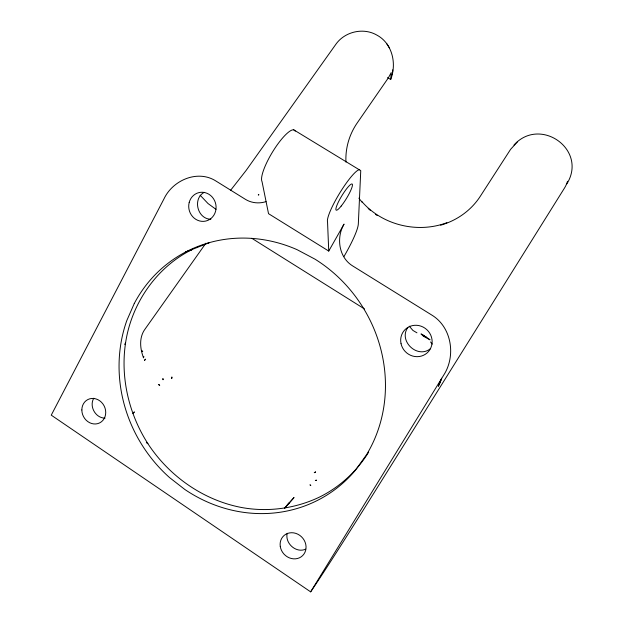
<?xml version="1.0" encoding="UTF-8"?>
<svg xmlns="http://www.w3.org/2000/svg" width="623" height="623" viewBox="0 0 623 623"><rect width="100%" height="100%" fill="white"/><g stroke="black" fill="none" stroke-linecap="round" stroke-linejoin="round"><path stroke-width="0.93" d="M426.148 337.012L421.008 333.936L423.788 336.436L430.049 339.831L425.945 336.887M387.498 77.61L390.699 79.487L391.221 72.595L388.363 77.852L357.259 122.879A72.439 67.666 7.8 0 0 345.944 162.089M209.569 242.565L192.6 249.293C158.6 265.904 134.28 299.476 126.726 336.381C119.141 373.722 128.011 413.555 148.905 445.204C170.149 476.805 203.573 500.121 241.109 507.418C267.399 512.355 295.138 508.687 319.272 497.193A139.272 128.992 57.8 0 0 368.66 452.15M392.155 74.737C395.971 60.073 390.878 42.621 377.016 35.192C363.598 27.264 344.955 31.493 335.961 44.155L246.147 170.406L230.549 190.365M287.211 533.304C284.758 543.311 296.159 553.535 305.729 549.151M440.305 382.086L441.668 378.223L439.308 384.259L440.15 382.117M440.399 381.074L438.351 386.283L439.005 384.85M93.785 398.206C88.925 406.328 95.537 418.181 105.046 418.126M566.891 183.84C587.941 149.652 540.141 116.026 513.975 145.027M208.222 243.056L208.97 242.783M143.469 357.586L143.929 356.691L143.313 357.135M124.693 344.41L125.589 342.712M343.966 256.551L344.745 255.181A45.993 7.055 -58.1 0 0 358.326 223.875L360.756 170.663L293.713 129.802A30.605 7.421 -58.8 0 0 272.601 151.872A30.605 7.421 -58.8 0 0 262.034 181.62L268.529 213.681L328.742 251.069L344.052 224.101C336.085 237.495 338.725 257.283 352.493 265.819L431.918 315.137C451.792 327.285 456.052 355.974 443.786 374.999L310.636 591.85L51.257 415.159L164.013 198.815C172.766 180.14 197.779 169.316 216.041 181.091L245.446 199.352C251.536 203.137 259.254 203.822 266.037 201.618M407.839 327.488C398.206 340.812 417.262 358.996 430.189 348.872M421.826 334.271L423.788 336.436L424.224 335.789M205.886 243.211L145.26 328.796C138.859 337.245 139.941 348.545 143.57 357.875M285.809 506.873L289.064 502.979L284.734 507.955M284.734 508.041L294.033 497.543L284.555 508.22M517.503 141.779L510.564 149.388L480.325 196.237A72.439 67.666 7.8 0 1 446.045 223.423M204.258 192.336C192.297 198.597 197.39 219.117 210.862 219.234M192.6 249.293L185.662 251.996L192.499 249.48M446.909 222.676C417.651 233.75 382.133 225.168 361.675 201.354M141.608 351.294L142.753 351.185L141.561 351.076M416.943 332.814L412.924 330.439L409.249 326.172M251.824 238.305L364.51 308.961M146.327 442.634L147.916 443.701M215.971 209.328L208.066 203.581L200.115 195.209M293.713 129.802L295.263 131.118M432.175 344.114L430.555 341.949M422.526 334.715L423.788 336.436L423.733 335.478M389.585 48.158L386.751 43.703M423.165 335.119L423.788 336.436M328.742 251.069L327.542 221.975A30.955 5.412 -58.7 0 1 339.831 192.881A30.955 5.412 -58.7 0 1 359.666 169.635M567.506 181.285A32.746 30.223 18.4 0 1 564.383 188.224L368.863 501.133A118.44 1.947 -58 0 1 310.636 591.85M445.157 223.75A72.439 67.666 7.8 0 1 440.625 225.215M377.125 215.457A72.439 67.666 7.8 0 1 375.56 214.39M370.327 210.356A72.439 67.666 7.8 0 1 368.201 208.495M362.345 202.483A72.439 67.666 7.8 0 1 358.871 198.137M392.708 69.838A31.493 28.79 1 0 1 390.699 79.487M134.241 412.013L133.104 413.438L134.241 412.013M158.406 384.508L159.683 385.193L158.406 384.508M258.724 194.399L258.67 195.17L258.296 194.929L258.724 194.399M171.893 377.125L171.707 378.496L171.893 377.125M134.272 303.502L126.819 320.526A140.666 130.129 57.8 0 0 169.596 477.615L184.813 489.46A140.666 130.129 57.8 0 0 355.367 470.318L366.488 454.798A140.666 130.129 57.8 0 0 315.028 259.184L297.179 249.722A140.666 130.129 57.8 0 0 134.272 303.51M145.408 359.237L144.583 360.335L145.408 359.237M315.581 471.977L314.304 472.662L315.581 471.977M310.729 485.488L310.098 484.912L310.729 485.488M316.398 480.216L315.363 480.465L316.398 480.216M162.93 378.706L163.047 379.687L162.93 378.706M280.249 546.316A13.698 12.32 47.2 0 0 301.135 556.853A13.698 12.32 47.2 0 0 297.864 534.215A13.698 12.32 47.2 0 0 280.249 546.316M81.847 409.957A13.083 11.619 62.6 0 0 99.758 422.846A13.083 11.619 62.6 0 0 99.766 400.807A13.083 11.619 62.6 0 0 81.847 409.957M189.197 202.452A14.641 13.628 74.9 0 0 205.855 221.04A14.641 13.628 74.9 0 0 212.155 196.969A14.641 13.628 74.9 0 0 189.197 202.452M341.17 206.081A15.302 2.671 -58.6 0 0 352.353 184.276A15.302 2.671 -58.6 0 0 338.982 200.847A15.302 2.671 -58.6 0 0 341.17 206.081M401.041 343.686A16.058 15.373 43.8 0 0 427.02 353.015A16.058 15.373 43.8 0 0 421.156 326.218A16.058 15.373 43.8 0 0 401.041 343.686"/></g></svg>
